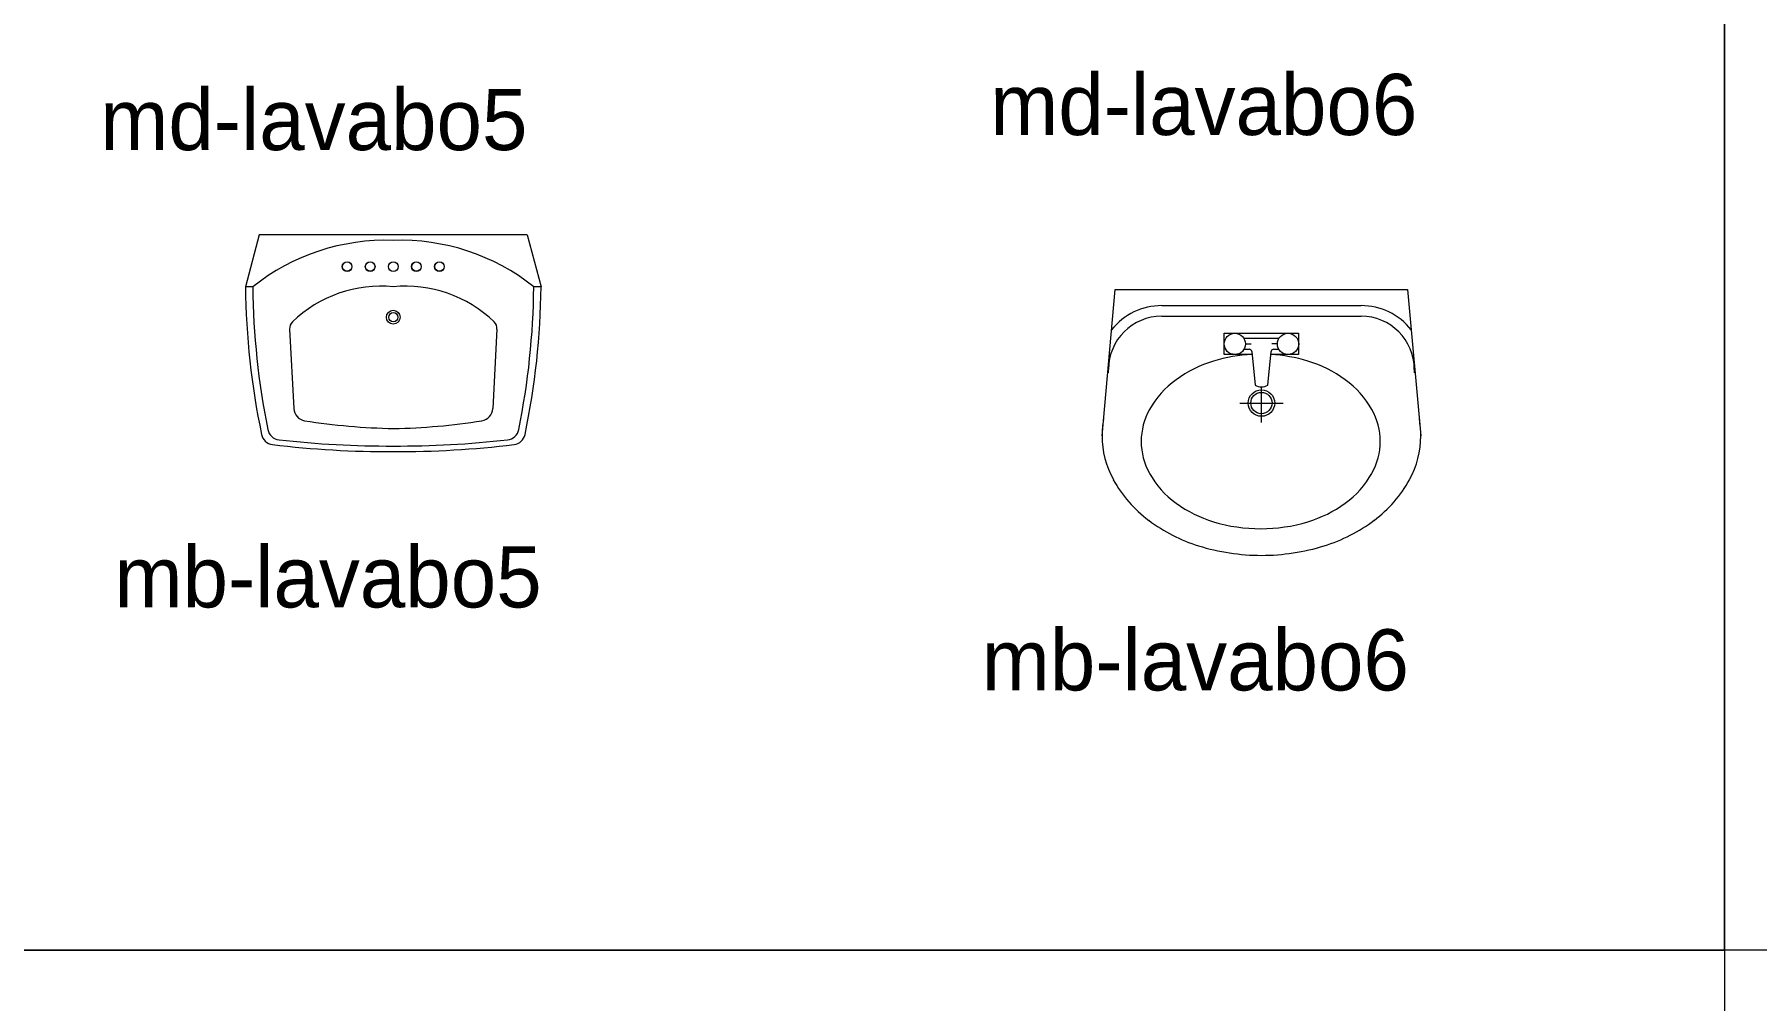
# Model space of a CAD drawing. Header units: inches. Extents: x 242965 to 445791, y 236206 to 423703.
# Drawn here: x 335738 to 338554, y 362444 to 364024 of the extents above; entities that cross this region are included whole.
import ezdxf

# ---------------------------------------------------------------- set-up
doc = ezdxf.new("R2010")
doc.units = ezdxf.units.IN
doc.header["$MEASUREMENT"] = 0
doc.layers.add('2', color=181, linetype='Continuous', lineweight=20)
doc.layers.add('9', color=251, linetype='Continuous', lineweight=13)

# ---------------------------------------------------------------- blocks, each defined once
blk = doc.blocks.new('mb-lavabo6')
for p, q in [((-260.7, -239), (-239, 0)), ((-239, 0), (239, 0)), ((239, 0), (260.7, -239)), ((-163.1, -26.1), (163.1, -26.1)), ((-163.1, -43.5), (0, -43.5)), ((0, -43.5), (163.1, -43.5)), ((-60.8, -71.3), (0, -71.3)), ((-60.8, -88.7), (-60.8, -71.3)), ((28.4, -80), (-28.4, -80)), ((0, -71.3), (60.8, -71.3)), ((60.8, -71.3), (60.8, -88.7)), ((-60.8, -106), (-60.8, -88.7)), ((-15.3, -106), (-60.8, -106)), ((-28.4, -97.3), (-20.1, -97.3)), ((-26.1, -88.7), (-17, -88.7)), ((-15.7, -101.3), (-10.3, -156.3)), ((10.3, -156.3), (15.7, -101.3)), ((60.8, -106), (15.3, -106)), ((26.1, -88.7), (17, -88.7)), ((20.1, -97.3), (28.4, -97.3)), ((60.8, -88.7), (60.8, -106)), ((-250, -135.9), (-250, -130.4)), ((250, -130.4), (250, -135.9)), ((0, -217.3), (0, -159.1)), ((-35.5, -185.5), (0, -185.5)), ((0, -185.5), (35.5, -185.5))]:
    blk.add_line(p, q)
for centre, radius in [((-43.5, -88.7), 17.4), ((43.5, -88.7), 17.4), ((0, -185.5), 21.7), ((0, -185.5), 17.4)]:
    blk.add_circle(centre, radius)
for centre, radius, start, end in [((-163.1, -130.4), 104.3, 90, 141.7547), ((163.1, -130.4), 104.3, 38.2453, 90), ((-163.1, -130.4), 86.9, 90, 180), ((163.1, -130.4), 86.9, 0, 90), ((-1.2, -372.4), 266.9, 93.0264, 106.8299), ((-20.1, -101.7), 4.35, 5.6071, 90), ((-1.2, -372.4), 266.9, 73.1701, 86.4587), ((20.1, -101.7), 4.35, 90, 174.3929), ((-19.6, -311.4), 203.2, 106.8299, 126.1394), ((17.2, -311.4), 203.2, 53.8606, 73.1701), ((-47.9, -272.8), 155.4, 126.1394, 150.4377), ((0, -138.6), 20.5, 239.7473, 300.2527), ((45.4, -272.8), 155.4, 29.5623, 53.8606), ((-91, -248.3), 105.7, 150.4377, 180), ((88.6, -248.3), 105.7, 0, 29.5623), ((-112.3, -239), 148.4, 169.6111, 180), ((112.3, -239), 148.4, 0, 10.3889), ((-112.3, -239), 148.4, 180, 208.9112), ((-91, -248.3), 105.7, 180, 209.5623), ((88.6, -248.3), 105.7, 330.4377, 0), ((112.3, -239), 148.4, 331.0888, 0), ((-47.9, -223.8), 155.4, 209.5623, 233.8606), ((45.4, -223.8), 155.4, 306.1394, 330.4377), ((-58.3, -209.2), 210.2, 208.9112, 233.1301), ((58.3, -209.2), 210.2, 306.8699, 331.0888), ((-19.6, -185.2), 203.2, 233.8606, 253.1701), ((17.2, -185.2), 203.2, 286.8299, 306.1394), ((-23, -162.2), 268.9, 233.1301, 252.7421), ((-1.2, -124.2), 266.9, 253.1701, 270), ((-1.2, -124.2), 266.9, 270, 286.8299), ((23, -162.2), 268.9, 287.2579, 306.8699), ((0, -88.1), 346.5, 252.7421, 270), ((0, -88.1), 346.5, 270, 287.2579)]:
    blk.add_arc(centre, radius, start, end)
blk = doc.blocks.new('mb-lavabo5')
for p, q in [((-219.1, 0), (-241.7, -85)), ((219.1, 0), (-219.1, 0)), ((219.1, 0), (241.7, -85)), ((-229.8, -85), (-241.7, -85)), ((241.7, -85), (229.8, -85)), ((-169.5, -154.1), (-162.8, -284.3)), ((169.5, -154.1), (162.8, -284.3))]:
    blk.add_line(p, q)
for centre, radius in [((-75.5, -52), 7.93), ((-75.5, -52), 7.7), ((-37.8, -52), 7.93), ((-37.8, -52), 7.7), ((0, -52), 7.93), ((37.8, -52), 7.93), ((37.8, -52), 7.7), ((75.5, -52), 7.93), ((75.5, -52), 7.7), ((0, -134.8), 11.3), ((0, -134.8), 7.55)]:
    blk.add_circle(centre, radius)
for centre, radius, start, end in [((-11.8, -359.5), 350.6, 88.0682, 128.4553), ((11.8, -359.5), 350.6, 51.5447, 91.9318), ((-20.5, -291.8), 207.8, 84.3472, 134.0569), ((20.5, -291.8), 207.8, 45.9431, 95.6528), ((1004.6, -71.7), 1246.4, 180.6088, 191.7933), ((1016.5, -71.7), 1246.4, 180.6088, 191.4142), ((-1016.5, -71.7), 1246.4, 348.5858, 359.3912), ((-1004.6, -71.7), 1246.4, 348.2067, 359.3912), ((-154.5, -153.3), 15.1, 134.0569, 182.9669), ((154.5, -153.3), 15.1, 357.0331, 45.9431), ((-141.7, -283.2), 21.2, 182.9669, 260.9653), ((18, 723.5), 1040.4, 260.9881, 269.0391), ((-18.1, 722.8), 1039.8, 271.0245, 279.0219), ((141.7, -283.2), 21.2, 279.0347, 357.0331), ((-194.8, -322.2), 21.2, 191.7933, 262.1623), ((-184.5, -314.2), 21.2, 191.4142, 263.5691), ((-4.2, 1285.1), 1630.6, 263.5691, 270.149), ((4.2, 1285.1), 1630.6, 269.851, 276.4309), ((184.5, -314.2), 21.2, 276.4309, 348.5858), ((194.8, -322.2), 21.2, 277.8377, 348.2067), ((-4.2, 1285.1), 1639.7, 263.2249, 270.1481), ((4.2, 1285.1), 1639.7, 269.8519, 276.7751)]:
    blk.add_arc(centre, radius, start, end)

msp = doc.modelspace()

# ---------------------------------------------------------------- linework, layer by layer
at = {"layer": '9'}
for points in [[(335614.312, 366643.79), (338502.074, 366643.79), (338502.074, 362526.323), (335614.312, 362526.323)], [(338502.074, 366643.79), (341389.837, 366643.79), (341389.837, 362526.323), (338502.074, 362526.323)], [(335614.312, 362526.323), (338502.074, 362526.323), (338502.074, 358408.857), (335614.312, 358408.857)]]:
    msp.add_lwpolyline(points, close=True, dxfattribs=at)

# ---------------------------------------------------------------- block references
for name, p in [('mb-lavabo5', (336324.745, 363696.417)), ('mb-lavabo6', (337744.609, 363606.77))]:
    msp.add_blockref(name, p, dxfattribs=at)

# ---------------------------------------------------------------- texts
at = {"layer": '2'}
for s, p in [('md-lavabo6', (337300.965, 363859.649)), ('md-lavabo5', (335845.495, 363834.967)), ('mb-lavabo5', (335868.72, 363086.954)), ('mb-lavabo6', (337287.137, 362951.204))]:
    msp.add_text(s, height=100, dxfattribs=at).set_placement(p)

doc.saveas('drawing.dxf')
